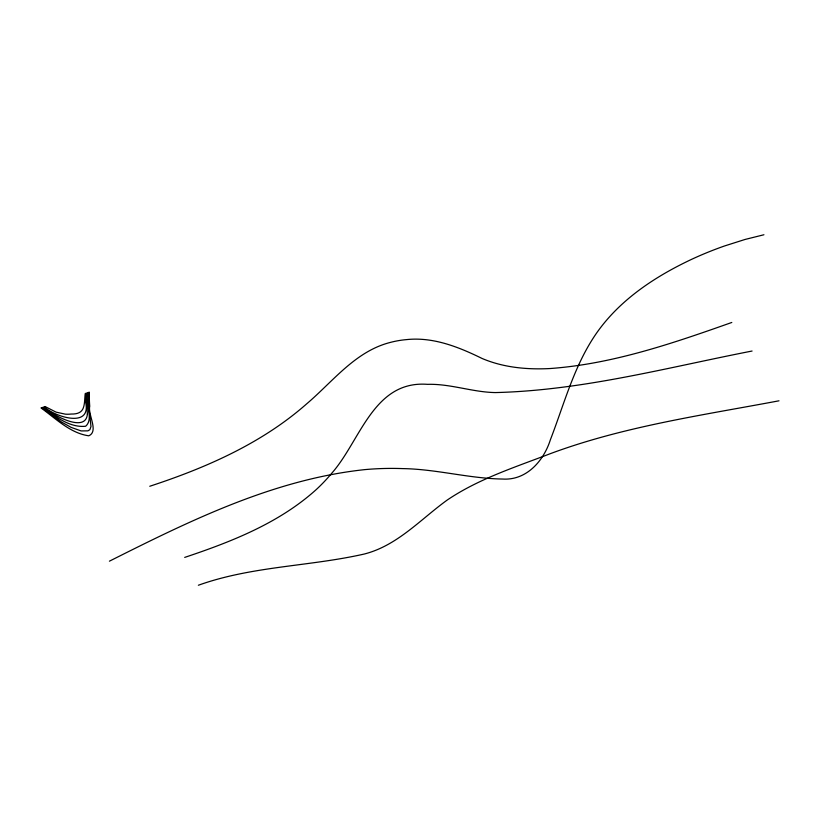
<?xml version="1.0" encoding="UTF-8"?>
<svg xmlns="http://www.w3.org/2000/svg" width="820" height="820" viewBox="0 0 820 820"><rect width="100%" height="100%" fill="white"/><g stroke="black" fill="none" stroke-linecap="round" stroke-linejoin="round"><path stroke-width="1.23" d="M109.419 561.177C190.107 520.608 273.829 479.31 364.838 469.614A234.909 185.105 -3.5 0 1 402.538 468.599C436.219 469.071 469.05 478.521 502.68 479.044C526.522 480.612 543.773 460.779 550.384 439.756C564.365 403.563 574.246 365.054 596.755 332.828C620.217 299.423 655.385 276.371 691.834 259.233A315.823 248.87 -3.5 0 1 724.439 246L745.042 239.46L763.932 234.756M731.799 322.465C672.912 343.293 612.786 364.018 550.046 368.539C527.065 369.748 503.5 367.575 482.139 358.494C458.708 347.003 433.226 336.774 406.577 339.603A77.336 60.946 -3.5 0 0 390.012 342.504C355.08 351.483 332.705 381.823 306.413 404.075C261.611 443.476 205.933 467.851 149.763 486.26M184.695 557.405C231.219 541.856 278.492 523.334 315.556 490.196A190.496 150.111 -3.5 0 0 331.628 473.365C360.4 441.057 373.336 380.203 427.538 384.344C450.529 383.668 472.484 392.206 495.382 392.575C582.303 390.484 667.162 367.575 752.073 351.032M198.358 585.244C251.894 566.056 309.447 566.507 364.367 554.012C397.392 545.556 420.527 519.337 447.187 500.067C478.583 478.818 515.062 467.236 550.138 453.737C623.784 426.349 702.145 415.279 779 400.806M87.391 414.151C85.608 434.282 50.317 413.423 43.491 407.12L42.66 407.386C55.186 416.191 69.392 427.886 85.639 426.256C94.3 418.784 84.286 402.845 87.709 392.729L86.879 392.995A212.482 167.434 -3.5 0 0 86.817 403.081L87.391 414.151M85.629 402.312C91.748 428.993 53.966 416.437 44.321 406.843L45.151 406.577L56.098 412.142L65.272 414.151A24.292 19.137 -3.5 0 0 71.063 414.049C85.864 414.387 83.988 404.772 85.218 393.538L86.049 393.272L85.629 402.312M88.539 392.462L88.775 406.043L90.979 426.492L89.892 429.68L87.894 430.848L81.108 430.93L71.217 427.425L61.715 422.146L41.83 407.653L41 407.929C55.729 418.528 70.11 433.134 88.744 435.809C99.097 431.443 87.648 414.541 89.739 406.228A201.32 158.639 -3.5 0 1 89.37 392.185L88.539 392.462"/></g></svg>
